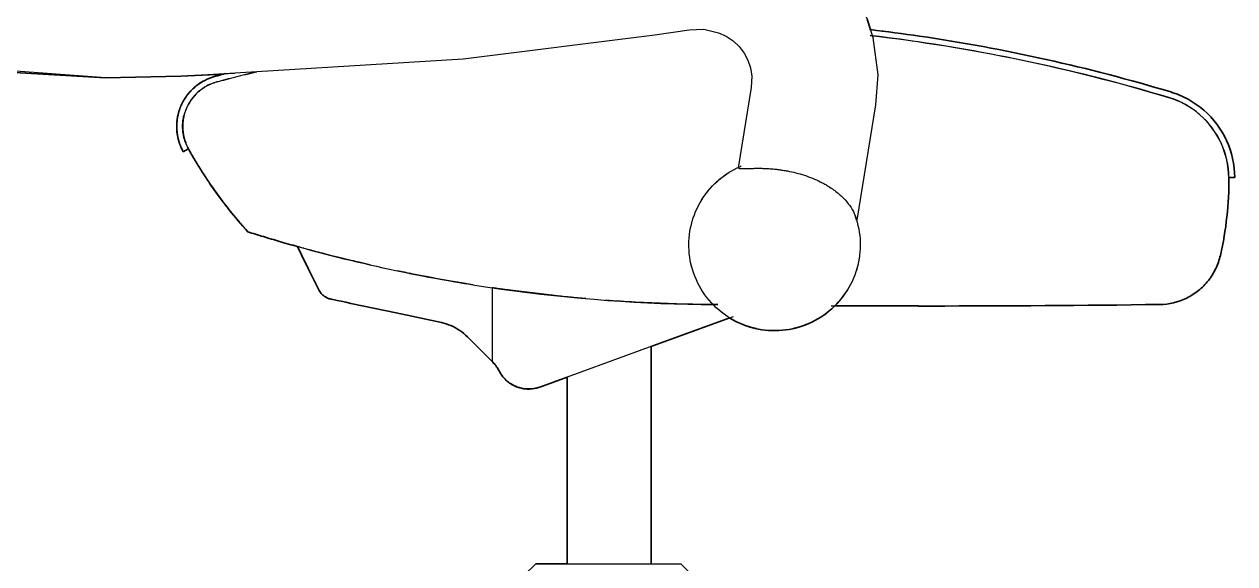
# Model space of a CAD drawing. Header units: millimetres. Extents: x 0 to 2114, y -1173 to 930.
# Drawn here: x 1510.1 to 1875.9, y 210.2 to 373.2 of the extents above; entities that cross this region are included whole.
import ezdxf

# ---------------------------------------------------------------- set-up
doc = ezdxf.new("R2010")
doc.units = ezdxf.units.MM
doc.layers.add('Blocks', color=7, linetype='Continuous')
doc.layers.add('Blocks$Inner', color=7, linetype='Continuous', lineweight=25, true_color=0x007f00)
doc.layers.add('Blocks$Outline', color=7, linetype='Continuous', lineweight=35, true_color=0xff3f3f)

# ---------------------------------------------------------------- blocks, each defined once
blk = doc.blocks.new('Aeron Size A Office Chair Side')
at = {"layer": 'Blocks$Inner'}
for p, q in [((704.24, 326.9), (702.41, 326.89)), ((454.85, 297.97), (472.11, 294.83)), ((480.28, 293.57), (504.64, 290.65)), ((431.61, 290.08), (431.12, 290.18)), ((527.9, 275.95), (527.9, 210.24)), ((487.41, 263.63), (489.67, 263.09)), ((502.5, 210.24), (502.5, 266.63))]:
    blk.add_line(p, q, dxfattribs=at)
for points in [[(536.09, 408.13), (543.57, 408.65), (553.07, 407.7), (562.19, 405.18), (570.66, 401.19), (578.22, 395.85), (584.67, 389.34), (589.81, 381.87), (593.13, 374.77), (594.84, 369.25), (596.32, 357.93), (595.66, 348.9), (589.97, 313.99)], [(385.75, 357.54), (471.04, 362.76), (528.99, 369.99), (539.38, 371.57), (543.78, 371.7), (548.19, 370.68), (550.52, 369.59), (552.62, 368.17), (554.44, 366.46), (555.94, 364.51), (557.09, 362.35), (557.87, 360.05), (558.27, 357.55), (558.11, 354.08), (554.15, 329.8)], [(362.95, 357), (330.38, 359.46), (304.13, 366.39)], [(402.03, 358.35), (385.75, 357.54), (362.95, 357), (335.44, 358.64), (309.42, 365.08)], [(388.07, 335.6), (387.58, 335.33), (387.2, 335.12), (386.83, 334.91), (386.47, 334.71)], [(388.07, 335.6), (387.64, 335.36), (387.3, 335.17), (386.88, 334.94)], [(589.48, 315.43), (589.82, 314.45), (590.11, 313.45), (590.37, 312.45), (590.59, 311.44), (590.76, 310.42), (590.89, 309.39), (590.99, 308.36), (591.04, 307.33), (591.05, 306.56), (591.03, 305.53), (590.97, 304.49), (590.86, 303.46), (590.72, 302.44), (590.53, 301.42), (590.31, 300.41), (590.04, 299.41), (589.73, 298.42), (589.39, 297.44), (589.01, 296.48), (588.58, 295.53), (588.12, 294.61), (587.63, 293.7), (587.09, 292.81), (586.53, 291.94), (585.93, 291.1), (585.29, 290.28), (584.62, 289.49), (583.93, 288.73), (583.2, 287.99), (582.44, 287.28), (581.66, 286.61), (580.84, 285.96), (580.01, 285.35), (579.15, 284.78), (578.27, 284.23), (577.36, 283.73), (576.44, 283.26), (575.5, 282.83), (574.54, 282.43), (573.57, 282.07), (572.58, 281.76), (571.58, 281.48), (570.58, 281.24), (569.56, 281.05), (568.54, 280.89), (567.51, 280.78), (566.47, 280.7), (565.44, 280.67), (564.4, 280.68), (563.37, 280.73), (562.34, 280.83), (561.31, 280.96), (560.29, 281.13), (559.28, 281.35), (558.27, 281.6), (557.28, 281.9), (556.3, 282.23), (555.34, 282.61), (554.39, 283.02), (553.45, 283.47), (552.54, 283.96), (551.65, 284.48), (550.77, 285.04), (549.92, 285.63), (549.1, 286.26), (548.3, 286.91), (547.53, 287.6), (546.78, 288.32), (546.07, 289.07), (545.38, 289.85), (544.73, 290.65), (544.11, 291.48), (543.53, 292.34), (542.98, 293.21), (542.46, 294.11), (541.98, 295.03), (541.54, 295.97), (541.13, 296.92), (540.77, 297.89), (540.44, 298.87), (540.15, 299.87), (539.9, 300.87), (539.7, 301.89), (539.53, 302.91), (539.4, 303.94), (539.32, 304.97), (539.28, 306), (539.27, 306.56), (539.29, 307.6), (539.35, 308.63), (539.46, 309.66), (539.6, 310.69), (539.79, 311.7), (540.01, 312.71), (540.28, 313.72), (540.58, 314.7), (540.93, 315.68), (541.31, 316.64), (541.74, 317.59), (542.2, 318.52), (542.69, 319.42), (543.22, 320.31), (543.79, 321.18), (544.39, 322.02), (545.03, 322.84), (545.7, 323.63), (546.39, 324.4), (547.12, 325.13), (547.88, 325.84), (548.66, 326.51), (549.48, 327.16), (550.31, 327.77), (551.17, 328.35), (552.05, 328.89), (552.96, 329.39), (553.88, 329.86), (554.82, 330.3), (555.1, 330.42)], [(421.02, 306.06), (422.22, 303.59), (424.33, 299.27), (427.31, 293.15)], [(479.81, 293.63), (479.81, 271.35), (479.87, 271.3), (480.02, 271.14)], [(431.12, 290.18), (431.63, 290.07), (432.16, 289.96), (433.01, 289.78), (434.17, 289.53), (435.57, 289.23), (437.11, 288.91), (450.76, 286.01), (464.46, 283.09)], [(552.64, 284.88), (528.39, 276.05), (494.24, 263.63)], [(472.36, 278.8), (476.32, 274.85), (480.02, 271.14), (480.27, 270.89)], [(479.81, 271.35), (479.84, 271.32), (479.93, 271.23)], [(481.28, 269.57), (481.72, 268.82), (482.19, 268.01)], [(494.24, 263.63), (491.99, 263.09), (489.67, 263.09)], [(532.62, 210.24), (536.81, 210.24), (540.36, 206.69), (489.41, 206.69), (492.97, 210.24), (536.81, 210.24)]]:
    blk.add_lwpolyline(points, dxfattribs=at)
at = {"layer": 'Blocks$Inner', "extrusion": (0, 0, -1)}
for centre, radius, start, end in [((-565.16, 306.56), 25.89, 29.9859, 57.9759), ((-565.16, 306.56), 25.89, 344.6747, 347.955), ((-565.16, 306.56), 25.89, 187.5518, 197.8375), ((-549.55, 768.79), 480.25, 279.1885, 281.3786), ((-549.55, 768.79), 480.25, 275.6104, 278.265), ((-565.16, 306.56), 25.89, 281.9384, 288), ((-565.16, 306.56), 25.89, 248.2194, 256.9562), ((-490.83, 273), 9.98, 276.6667, 290), ((-490.83, 273), 9.98, 250, 288.968)]:
    blk.add_arc(centre, radius, start, end, dxfattribs=at)
at = {"layer": 'Blocks$Inner'}
for centre, radius, start, end in [((565.16, 306.56), 25.89, 316.4808, 328.558), ((490.83, 273), 9.98, 236.6667, 290), ((490.83, 273), 9.98, 251.032, 264.0213)]:
    blk.add_arc(centre, radius, start, end, dxfattribs=at)
for points, knots in [([(593.89, 371.63), (598.92, 371.04), (629.7, 366.98), (660.05, 360.23), (684.87, 352.77)], [-0.3414423, -0.3414423, -0.3414423, -0.3414423, -0.2857143, 0, 0, 0, 0]), ([(387.2, 351.17), (387.52, 351.64), (388.12, 352.45), (389.28, 353.66), (390.67, 354.89), (392.8, 356.32), (394.97, 357.2), (396.16, 357.52)], [8, 8, 8, 8, 8.25, 8.375, 8.5, 8.75, 9, 9, 9, 9]), ([(392.94, 356.27), (391.98, 355.77), (390.72, 354.93), (389.34, 353.72), (388.2, 352.54), (387.61, 351.76), (387.3, 351.31)], [-0.75, -0.75, -0.75, -0.75, -0.5, -0.375, -0.25, 0, 0, 0, 0]), ([(387.3, 351.31), (387.13, 351.07), (386.87, 350.68), (386.54, 350.12), (386.34, 349.74), (386.18, 349.44), (386.02, 349.13), (385.88, 348.81), (385.73, 348.48), (385.62, 348.21), (385.53, 347.98), (385.46, 347.8), (385.43, 347.7), (385.41, 347.65), (385.4, 347.62)], [0, 0, 0, 0, 0.0833333, 0.125, 0.1666667, 0.1875, 0.2083333, 0.25, 0.2708333, 0.2916667, 0.3125, 0.3229167, 0.328125, 0.3333333, 0.3333333, 0.3333333, 0.3333333]), ([(684.87, 352.77), (686.7, 352.22), (690.26, 350.72), (696.6, 346.3), (702.5, 338.44), (704.21, 330.76), (704.24, 326.9)], [0, 0, 0, 0, 0.166667, 0.333333, 0.666667, 1, 1, 1, 1]), ([(386.47, 334.71), (386.32, 334.98), (386.06, 335.47), (385.73, 336.22), (385.56, 336.65), (385.46, 336.9), (385.39, 337.1), (385.32, 337.31), (385.22, 337.6), (385.06, 338.13), (384.84, 338.97), (384.67, 339.89), (384.57, 340.66), (384.53, 341.14), (384.5, 341.55), (384.49, 341.97), (384.48, 342.76), (384.53, 343.72), (384.65, 344.66), (384.77, 345.32), (384.87, 345.83), (384.95, 346.15), (385, 346.33), (385.03, 346.45), (385.07, 346.57), (385.11, 346.73), (385.19, 346.99), (385.34, 347.46), (385.54, 348.01), (385.74, 348.49), (385.88, 348.82), (385.97, 349.01), (386.04, 349.16), (386.11, 349.3), (386.21, 349.49), (386.38, 349.82), (386.62, 350.25), (386.91, 350.74), (387.11, 351.03), (387.2, 351.17)], [7, 7, 7, 7, 7.1, 7.15, 7.175, 7.1875, 7.2, 7.2125, 7.225, 7.25, 7.3, 7.35, 7.375, 7.4, 7.4125, 7.425, 7.45, 7.5, 7.525, 7.55, 7.575, 7.5875, 7.59375, 7.6, 7.60625, 7.6125, 7.625, 7.65, 7.7, 7.75, 7.775, 7.7875, 7.8, 7.8125, 7.825, 7.85, 7.9, 7.95, 8, 8, 8, 8]), ([(702.41, 326.89), (702.38, 330.48), (700.78, 337.66), (695.28, 344.98), (689.37, 349.11), (686.05, 350.5), (684.34, 351.02)], [2.827673, 2.827673, 2.827673, 2.827673, 3.161007, 3.49434, 3.661007, 3.827673, 3.827673, 3.827673, 3.827673]), ([(384.95, 346.14), (384.9, 345.95), (384.83, 345.61), (384.74, 345.17), (384.69, 344.85), (384.65, 344.61), (384.61, 344.35), (384.57, 343.97), (384.52, 343.46), (384.5, 343.02), (384.49, 342.8)], [-0.5741414, -0.5741414, -0.5741414, -0.5741414, -0.5416667, -0.5208333, -0.5104167, -0.5, -0.4895833, -0.4791667, -0.4583333, -0.4375, -0.4375, -0.4375, -0.4375]), ([(387.2, 347.37), (387.12, 347.15), (386.97, 346.75), (386.8, 346.16), (386.71, 345.83), (386.66, 345.64), (386.62, 345.48), (386.59, 345.33), (386.54, 345.1), (386.46, 344.69), (386.36, 344.04), (386.3, 343.35), (386.27, 342.81), (386.26, 342.41), (386.27, 342.01), (386.29, 341.46), (386.35, 340.75), (386.45, 340.08), (386.53, 339.65), (386.57, 339.42), (386.62, 339.21), (386.68, 338.95), (386.79, 338.57), (386.97, 337.96), (387.11, 337.55), (387.2, 337.32)], [1, 1, 1, 1, 1.125, 1.1875, 1.21875, 1.234375, 1.25, 1.265625, 1.28125, 1.3125, 1.375, 1.4375, 1.46875, 1.5, 1.53125, 1.5625, 1.625, 1.6875, 1.71875, 1.734375, 1.75, 1.78125, 1.8125, 1.875, 2, 2, 2, 2]), ([(387.3, 337.09), (387.2, 337.32), (387.04, 337.74), (386.84, 338.37), (386.73, 338.77), (386.66, 339.03), (386.61, 339.26), (386.56, 339.5), (386.47, 339.95), (386.36, 340.66), (386.29, 341.4), (386.27, 341.99), (386.26, 342.41), (386.27, 342.82), (386.3, 343.4), (386.37, 344.12), (386.48, 344.81), (386.57, 345.25), (386.62, 345.48), (386.65, 345.59), (386.66, 345.64)], [0, 0, 0, 0, 0.125, 0.1875, 0.21875, 0.25, 0.265625, 0.28125, 0.3125, 0.375, 0.4375, 0.46875, 0.5, 0.53125, 0.5625, 0.625, 0.6875, 0.71875, 0.734375, 0.75, 0.75, 0.75, 0.75]), ([(387.2, 347.23), (387.12, 347.02), (386.98, 346.63), (386.81, 346.05), (386.73, 345.73), (386.69, 345.54), (386.65, 345.39), (386.62, 345.24), (386.57, 345.02), (386.5, 344.62), (386.4, 343.99), (386.34, 343.32), (386.32, 342.79), (386.31, 342.41), (386.32, 342.02), (386.34, 341.49), (386.39, 340.81), (386.48, 340.15), (386.57, 339.68), (386.64, 339.35), (386.71, 339.06), (386.8, 338.68), (386.98, 338.09), (387.12, 337.68), (387.2, 337.46)], [1, 1, 1, 1, 1.125, 1.1875, 1.21875, 1.234375, 1.25, 1.265625, 1.28125, 1.3125, 1.375, 1.4375, 1.46875, 1.5, 1.53125, 1.5625, 1.625, 1.6875, 1.71875, 1.75, 1.78125, 1.8125, 1.875, 2, 2, 2, 2]), ([(387.3, 337.22), (387.21, 337.44), (387.05, 337.86), (386.86, 338.48), (386.76, 338.87), (386.69, 339.13), (386.64, 339.35), (386.59, 339.58), (386.51, 340.02), (386.4, 340.71), (386.34, 341.43), (386.32, 342), (386.31, 342.41), (386.32, 342.81), (386.35, 343.37), (386.41, 344.08), (386.52, 344.74), (386.59, 345.11), (386.61, 345.22)], [-1, -1, -1, -1, -0.875, -0.8125, -0.78125, -0.75, -0.734375, -0.71875, -0.6875, -0.625, -0.5625, -0.53125, -0.5, -0.46875, -0.4375, -0.375, -0.3125, -0.28125, -0.28125, -0.28125, -0.28125]), ([(384.72, 339.64), (384.73, 339.56), (384.76, 339.4), (384.83, 339.09), (384.94, 338.58), (385.11, 337.95), (385.28, 337.4), (385.41, 337.03), (385.49, 336.82), (385.53, 336.72), (385.55, 336.67)], [-0.3333333, -0.3333333, -0.3333333, -0.3333333, -0.3229167, -0.3125, -0.2916667, -0.25, -0.2083333, -0.1875, -0.1770833, -0.1666667, -0.1666667, -0.1666667, -0.1666667]), ([(388.02, 335.58), (388.63, 334.48), (389.63, 332.74), (391.16, 330.22), (392.4, 328.25), (393.77, 326.16), (395.26, 323.97), (396.86, 321.73), (398.52, 319.49), (400.25, 317.27), (402.67, 314.27), (404.62, 312.01), (405.98, 310.51)], [3, 3, 3, 3, 3.166667, 3.25, 3.333333, 3.416667, 3.5, 3.583333, 3.666667, 3.75, 3.833333, 4, 4, 4, 4]), ([(397.31, 321.12), (396.62, 322.07), (395.55, 323.56), (394.16, 325.58), (393.08, 327.21), (392.06, 328.8), (391.11, 330.3), (390.47, 331.36), (390.13, 331.92), (390.07, 332.02)], [0.3938359, 0.3938359, 0.3938359, 0.3938359, 0.5, 0.5625, 0.625, 0.6875, 0.75, 0.8125, 0.8263379, 0.8263379, 0.8263379, 0.8263379]), ([(554.15, 329.8), (554.41, 329.69), (554.92, 329.65), (555.75, 329.63), (556.29, 329.63), (556.72, 329.63), (557.19, 329.64), (557.88, 329.66), (558.83, 329.7), (559.84, 329.72), (560.66, 329.71), (561.47, 329.7), (562.5, 329.66), (563.79, 329.59), (565.1, 329.48), (566.4, 329.33), (567.7, 329.14), (569.47, 328.84), (571.64, 328.36), (574.19, 327.63), (576.66, 326.72), (578.59, 325.85), (580.08, 325.08), (581.85, 324.05), (583.64, 322.82), (585.34, 321.35), (587.6, 319.06), (588.91, 317.01), (589.48, 315.43)], [-1, -1, -1, -1, -0.944444, -0.916667, -0.902778, -0.888889, -0.875, -0.861111, -0.833333, -0.805556, -0.791667, -0.777778, -0.75, -0.722222, -0.694444, -0.666667, -0.638889, -0.611111, -0.555556, -0.5, -0.444444, -0.388889, -0.361111, -0.333333, -0.25, -0.208333, -0.166667, 0, 0, 0, 0]), ([(405.98, 310.51), (403.95, 312.75), (401.66, 315.47), (399.53, 318.19), (399.16, 318.67)], [2, 2, 2, 2, 2.25, 2.3026129, 2.3026129, 2.3026129, 2.3026129]), ([(589.33, 315.85), (589.45, 315.53), (589.6, 315.11), (589.74, 314.7), (589.77, 314.59)], [-0.05555556, -0.05555556, -0.05555556, -0.05555556, -0.02777778, -0.01720984, -0.01720984, -0.01720984, -0.01720984]), ([(589.94, 314.07), (589.93, 314.08), (589.92, 314.11), (589.9, 314.19), (589.86, 314.3), (589.82, 314.44), (589.79, 314.55), (589.76, 314.64), (589.73, 314.72), (589.69, 314.84), (589.61, 315.07), (589.54, 315.28), (589.48, 315.43)], [-0.6666667, -0.6666667, -0.6666667, -0.6666667, -0.625, -0.5833333, -0.5, -0.4166667, -0.375, -0.3333333, -0.2916667, -0.25, -0.1666667, 0, 0, 0, 0]), ([(437.11, 301.89), (436.04, 302.15), (434.55, 302.52), (432.97, 302.91), (432.4, 303.05), (432.16, 303.11)], [1, 1, 1, 1, 1.5, 1.75, 2, 2, 2, 2]), ([(474.01, 294.52), (469.24, 295.28), (461.61, 296.62), (454.04, 298.13), (451.2, 298.72)], [0.4591149, 0.4591149, 0.4591149, 0.4591149, 0.6666667, 0.7918711, 0.7918711, 0.7918711, 0.7918711]), ([(427.31, 293.15), (427.43, 292.91), (427.69, 292.47), (428.05, 292), (428.35, 291.68), (428.58, 291.47), (428.81, 291.27), (429.05, 291.09), (429.29, 290.93), (429.62, 290.73), (430.21, 290.43), (430.76, 290.26), (431.12, 290.18)], [0.2457138, 0.2457138, 0.2457138, 0.2457138, 0.3707138, 0.4957138, 0.5582138, 0.6207138, 0.6832138, 0.7457138, 0.8082138, 0.8707138, 0.9957138, 1.2457138, 1.2457138, 1.2457138, 1.2457138]), ([(483.06, 293.17), (482.47, 293.25), (481.63, 293.37), (480.72, 293.5), (480.04, 293.6), (479.82, 293.63), (479.81, 293.63)], [1, 1, 1, 1, 1.333283, 1.499962, 1.666641, 2, 2, 2, 2]), ([(508.1, 290.34), (506.41, 290.48), (498.03, 291.25), (489.7, 292.24), (483.06, 293.17)], [0.582425, 0.582425, 0.582425, 0.582425, 0.6666667, 1, 1, 1, 1]), ([(431.12, 290.18), (430.76, 290.26), (430.21, 290.43), (429.62, 290.73), (429.29, 290.93), (429.05, 291.09), (428.81, 291.27), (428.58, 291.47), (428.35, 291.68), (428.2, 291.84), (428.13, 291.93)], [0.5008343, 0.5008343, 0.5008343, 0.5008343, 0.7508343, 0.8758343, 0.9383343, 1.0008343, 1.0633343, 1.1258343, 1.1883343, 1.2508343, 1.2508343, 1.2508343, 1.2508343]), ([(542.95, 288.59), (536.36, 288.68), (526.78, 289.01), (517.11, 289.63), (514.11, 289.85)], [0, 0, 0, 0, 0.3333333, 0.4825337, 0.4825337, 0.4825337, 0.4825337]), ([(582.25, 288.2), (592.27, 288.14), (625.39, 288.04), (658.48, 288.26), (681.54, 288.57)], [-1.7167509, -1.7167509, -1.7167509, -1.7167509, -1.5, -1, -1, -1, -1]), ([(494.24, 263.63), (493.51, 263.36), (492, 263), (488.88, 263), (486.64, 263.82), (485.34, 264.67)], [20.3269088, 20.3269088, 20.3269088, 20.3269088, 20.4935966, 20.6602844, 20.9935755, 20.9935755, 20.9935755, 20.9935755])]:
    blk.add_open_spline(points, degree=3, knots=knots, dxfattribs=at)
for points in [[(608.58, 367.9), (603.75, 368.61), (598.89, 369.25), (594.04, 369.82)], [(684.34, 351.02), (654.9, 359.87), (624.64, 366.15), (594.04, 369.77)], [(646.79, 360.87), (634.15, 363.68), (621.4, 366.02), (608.58, 367.9)], [(408.66, 358.84), (406.44, 358.31), (402.1, 357.23), (398.36, 356.26), (396.61, 355.8)], [(408.67, 358.79), (406.45, 358.26), (404.28, 357.72), (402.26, 357.21)], [(684.35, 351.07), (671.97, 354.79), (659.44, 358.06), (646.79, 360.87)], [(396.63, 355.75), (395.34, 355.41), (392.98, 354.38), (390.28, 352.24), (388.32, 349.74), (387.51, 348.05), (387.2, 347.23)], [(396.61, 355.8), (395.33, 355.46), (392.98, 354.43), (391.18, 353.02), (390.4, 352.25)], [(396.16, 357.52), (397.15, 357.78), (398.17, 358.05), (399.25, 358.33)], [(399.25, 358.33), (398.18, 358.05), (397.15, 357.78), (396.16, 357.52)], [(402.26, 357.21), (400.24, 356.7), (398.38, 356.21), (396.63, 355.75)], [(390.4, 352.25), (389.63, 351.48), (388.98, 350.66), (388.45, 349.83)], [(388.39, 349.73), (387.89, 348.94), (387.5, 348.14), (387.2, 347.37)], [(702.46, 326.89), (702.43, 330.49), (700.83, 337.68), (694.22, 346.49), (687.79, 350.03), (684.35, 351.07)], [(387.2, 337.46), (387.31, 337.16), (387.57, 336.55), (387.89, 335.92), (388.07, 335.6)], [(387.2, 337.32), (387.31, 337.05), (387.55, 336.47), (387.86, 335.88), (388.02, 335.58)], [(699.88, 303.39), (700.77, 307.24), (702.08, 315.05), (702.48, 322.95), (702.46, 326.89)], [(589.97, 313.99), (589.96, 313.99), (589.95, 314.01), (589.94, 314.05)], [(405.98, 310.51), (407.51, 310.03), (410.64, 309.06), (413.89, 308.1), (415.54, 307.62)], [(415.54, 307.62), (436.17, 301.63), (478.3, 292.39), (521.38, 288.89), (542.95, 288.59)], [(432.16, 303.11), (430.06, 303.64), (426.44, 304.58), (422.69, 305.6), (421.38, 305.96), (421.02, 306.06)], [(422.9, 305.55), (421.99, 305.79), (421.37, 305.97), (421.02, 306.06)], [(442.03, 300.74), (438.79, 301.48), (435.55, 302.26), (432.32, 303.07)], [(443.17, 300.47), (441.15, 300.93), (439.12, 301.41), (437.11, 301.89)], [(681.54, 288.57), (682.96, 288.58), (685.77, 288.94), (689.78, 290.38), (693.37, 292.68), (696.37, 295.7), (698.63, 299.32), (699.57, 302.01), (699.88, 303.39)], [(479.87, 293.63), (479.83, 293.63), (479.81, 293.63), (479.81, 293.63)], [(504.51, 290.66), (497.35, 291.34), (490.2, 292.17), (483.06, 293.17)], [(689.71, 290.52), (687.18, 289.28), (684.37, 288.6), (681.54, 288.57)], [(542.95, 288.59), (544.65, 288.57), (546.34, 288.54), (548.03, 288.52)], [(547.98, 288.52), (546.3, 288.55), (544.63, 288.57), (542.95, 288.59)], [(464.46, 283.09), (465.45, 282.88), (467.39, 282.27), (470.07, 280.82), (471.64, 279.52), (472.36, 278.8)], [(480.27, 270.89), (480.43, 270.73), (480.77, 270.36), (481.12, 269.86), (481.28, 269.57)], [(482.19, 268.01), (482.31, 267.79), (482.59, 267.35), (482.9, 266.94), (483.06, 266.73)], [(483.06, 266.73), (483.58, 266.09), (484.78, 264.94), (486.94, 263.7), (489.35, 263.03), (491.84, 262.97), (493.47, 263.34), (494.24, 263.63)], [(489.67, 263.09), (488.9, 263.18), (488.14, 263.36), (487.41, 263.63)], [(487.72, 263.52), (488.42, 263.29), (489.15, 263.14), (489.88, 263.07)], [(489.88, 263.07), (489.15, 263.14), (488.42, 263.29), (487.72, 263.52)], [(489.36, 263.13), (488.88, 263.2), (488.4, 263.31), (487.93, 263.45)]]:
    blk.add_open_spline(points, degree=3, dxfattribs=at)
at = {"layer": 'Blocks$Outline'}
for points in [[(593.13, 374.77), (594.11, 371.6)], [(362.95, 357), (335.44, 358.64)], [(385.75, 357.54), (362.95, 357)], [(398.69, 358.18), (385.75, 357.54)], [(386.83, 334.91), (386.47, 334.71)], [(386.88, 334.94), (386.83, 334.91)], [(387.3, 335.17), (386.88, 334.94)], [(387.64, 335.36), (387.3, 335.17)], [(388.02, 335.58), (387.64, 335.36)], [(704.24, 326.9), (702.46, 326.89)], [(422.22, 303.59), (421.02, 306.06)], [(424.33, 299.27), (422.22, 303.59)], [(427.31, 293.15), (424.33, 299.27)], [(431.61, 290.08), (431.12, 290.18)], [(431.63, 290.07), (431.61, 290.08)], [(432.16, 289.96), (431.63, 290.07)], [(433.01, 289.78), (432.16, 289.96)], [(434.17, 289.53), (433.01, 289.78)], [(435.57, 289.23), (434.17, 289.53)], [(437.11, 288.91), (435.57, 289.23)], [(450.76, 286.01), (437.11, 288.91)], [(464.46, 283.09), (450.76, 286.01)], [(580.84, 285.96), (580.01, 285.35)], [(581.66, 286.61), (580.84, 285.96)], [(582.44, 287.28), (581.66, 286.61)], [(583.2, 287.99), (582.44, 287.28)], [(583.4, 288.19), (583.2, 287.99)], [(551.61, 284.5), (528.39, 276.05)], [(551.65, 284.48), (551.61, 284.5)], [(552.54, 283.96), (551.65, 284.48)], [(553.45, 283.47), (552.54, 283.96)], [(554.39, 283.02), (553.45, 283.47)], [(555.34, 282.61), (554.39, 283.02)], [(556.3, 282.23), (555.34, 282.61)], [(557.16, 281.94), (556.3, 282.23)], [(575.5, 282.83), (574.77, 282.52)], [(576.44, 283.26), (575.5, 282.83)], [(577.36, 283.73), (576.44, 283.26)], [(578.27, 284.23), (577.36, 283.73)], [(579.15, 284.78), (578.27, 284.23)], [(580.01, 285.35), (579.15, 284.78)], [(476.32, 274.85), (472.36, 278.8)], [(560.29, 281.13), (559.8, 281.23)], [(561.31, 280.96), (560.29, 281.13)], [(562.34, 280.83), (561.31, 280.96)], [(563.37, 280.73), (562.34, 280.83)], [(564.4, 280.68), (563.37, 280.73)], [(565.44, 280.67), (564.4, 280.68)], [(566.47, 280.7), (565.44, 280.67)], [(567.51, 280.78), (566.47, 280.7)], [(568.54, 280.89), (567.51, 280.78)], [(569.56, 281.05), (568.54, 280.89)], [(570.58, 281.24), (569.56, 281.05)], [(571, 281.34), (570.58, 281.24)], [(479.81, 271.35), (476.32, 274.85)], [(528.39, 276.05), (527.9, 275.87)], [(527.9, 275.87), (527.9, 210.24)], [(479.84, 271.32), (479.81, 271.35)], [(479.93, 271.23), (479.84, 271.32)], [(480.02, 271.14), (479.93, 271.23)], [(480.27, 270.89), (480.02, 271.14)], [(481.72, 268.82), (481.28, 269.57)], [(482.19, 268.01), (481.72, 268.82)], [(502.5, 266.63), (494.24, 263.63)], [(502.5, 210.24), (502.5, 266.63)], [(489.41, 206.69), (492.97, 210.24)], [(492.97, 210.24), (502.5, 210.24)]]:
    blk.add_lwpolyline(points, dxfattribs=at)
for points, knots in [([(594.11, 371.6), (599.07, 371.02), (629.77, 366.97), (660.05, 360.23), (684.87, 352.77)], [-0.3406242, -0.3406242, -0.3406242, -0.3406242, -0.2857143, 0, 0, 0, 0]), ([(387.3, 351.31), (387.61, 351.76), (388.2, 352.54), (389.34, 353.72), (390.72, 354.93), (391.98, 355.77), (392.94, 356.27)], [0, 0, 0, 0, 0.25, 0.375, 0.5, 0.75, 0.75, 0.75, 0.75]), ([(385.4, 347.62), (385.41, 347.65), (385.43, 347.7), (385.46, 347.8), (385.53, 347.98), (385.62, 348.21), (385.73, 348.48), (385.88, 348.81), (386.02, 349.13), (386.18, 349.44), (386.34, 349.74), (386.54, 350.12), (386.84, 350.63), (387.1, 351.02), (387.27, 351.26), (387.3, 351.31)], [-0.3333333, -0.3333333, -0.3333333, -0.3333333, -0.328125, -0.3229167, -0.3125, -0.2916667, -0.2708333, -0.25, -0.2083333, -0.1875, -0.1666667, -0.125, -0.0833333, -0.0155865, 0, 0, 0, 0]), ([(684.87, 352.77), (686.7, 352.22), (690.26, 350.72), (696.6, 346.3), (702.5, 338.44), (704.21, 330.76), (704.24, 326.9)], [0, 0, 0, 0, 0.166667, 0.333333, 0.666667, 1, 1, 1, 1]), ([(384.95, 346.14), (384.95, 346.14), (384.96, 346.16), (384.97, 346.22), (385, 346.33), (385.03, 346.45), (385.07, 346.57), (385.11, 346.73), (385.19, 346.99), (385.29, 347.3), (385.36, 347.53), (385.4, 347.62)], [7.58492438, 7.58492438, 7.58492438, 7.58492438, 7.58492438, 7.5875, 7.59375, 7.6, 7.60625, 7.6125, 7.625, 7.65, 7.67131103, 7.67131103, 7.67131103, 7.67131103]), ([(384.49, 342.8), (384.5, 343.02), (384.52, 343.46), (384.57, 343.97), (384.61, 344.35), (384.65, 344.61), (384.69, 344.85), (384.74, 345.17), (384.83, 345.61), (384.9, 345.95), (384.95, 346.14)], [0.4375, 0.4375, 0.4375, 0.4375, 0.4583333, 0.4791667, 0.4895833, 0.5, 0.5104167, 0.5208333, 0.5416667, 0.5741414, 0.5741414, 0.5741414, 0.5741414]), ([(384.72, 339.64), (384.69, 339.79), (384.64, 340.12), (384.57, 340.66), (384.53, 341.14), (384.5, 341.55), (384.49, 341.97), (384.48, 342.4), (384.49, 342.71), (384.49, 342.8)], [7.3304473, 7.3304473, 7.3304473, 7.3304473, 7.35, 7.375, 7.4, 7.4125, 7.425, 7.45, 7.4592386, 7.4592386, 7.4592386, 7.4592386]), ([(385.55, 336.67), (385.53, 336.72), (385.49, 336.82), (385.41, 337.03), (385.28, 337.4), (385.11, 337.95), (384.94, 338.58), (384.83, 339.09), (384.76, 339.4), (384.73, 339.56), (384.72, 339.64)], [0.1666667, 0.1666667, 0.1666667, 0.1666667, 0.1770833, 0.1875, 0.2083333, 0.25, 0.2916667, 0.3125, 0.3229167, 0.3333333, 0.3333333, 0.3333333, 0.3333333]), ([(386.47, 334.71), (386.32, 334.98), (386.06, 335.47), (385.73, 336.21), (385.59, 336.56), (385.55, 336.67)], [7, 7, 7, 7, 7.1, 7.15, 7.172308, 7.172308, 7.172308, 7.172308]), ([(390.07, 332.02), (390.06, 332.05), (389.31, 333.3), (388.63, 334.48), (388.02, 335.58)], [-3.1699411, -3.1699411, -3.1699411, -3.1699411, -3.1666667, -3, -3, -3, -3]), ([(397.31, 321.12), (396.62, 322.07), (395.55, 323.56), (394.16, 325.58), (393.08, 327.21), (392.06, 328.8), (391.11, 330.3), (390.47, 331.36), (390.13, 331.92), (390.07, 332.02)], [0.3938359, 0.3938359, 0.3938359, 0.3938359, 0.5, 0.5625, 0.625, 0.6875, 0.75, 0.8125, 0.8263379, 0.8263379, 0.8263379, 0.8263379]), ([(399.16, 318.67), (398.95, 318.94), (398.33, 319.76), (397.71, 320.58), (397.31, 321.12)], [-3.69764652, -3.69764652, -3.69764652, -3.69764652, -3.66666667, -3.60608236, -3.60608236, -3.60608236, -3.60608236]), ([(405.98, 310.51), (403.95, 312.75), (401.66, 315.47), (399.53, 318.19), (399.16, 318.67)], [0, 0, 0, 0, 0.25, 0.3026129, 0.3026129, 0.3026129, 0.3026129]), ([(431.12, 290.18), (430.76, 290.26), (430.21, 290.43), (429.62, 290.73), (429.29, 290.93), (429.05, 291.09), (428.81, 291.27), (428.58, 291.47), (428.35, 291.68), (428.2, 291.84), (428.13, 291.93)], [0.5008343, 0.5008343, 0.5008343, 0.5008343, 0.7508343, 0.8758343, 0.9383343, 1.0008343, 1.0633343, 1.1258343, 1.1883343, 1.2508343, 1.2508343, 1.2508343, 1.2508343]), ([(681.54, 288.57), (658.48, 288.26), (625.77, 288.04), (593.04, 288.14), (583.4, 288.19)], [-1, -1, -1, -1, -0.5, -0.2915701, -0.2915701, -0.2915701, -0.2915701]), ([(487.72, 263.52), (487.68, 263.53), (487.57, 263.57), (487.47, 263.61), (487.27, 263.68), (486.55, 263.96), (485.68, 264.42), (484.33, 265.37), (483.58, 266.09), (483.06, 266.73)], [-23.4636443, -23.4636443, -23.4636443, -23.4636443, -23.4519997, -23.4374723, -23.4373769, -23.4, -23.2497639, -23.2, -23, -23, -23, -23]), ([(494.24, 263.63), (493.51, 263.36), (492.7, 263.17), (491.24, 263.01), (490.53, 263.01), (489.88, 263.07), (489.88, 263.07)], [-24, -24, -24, -24, -23.8126292, -23.8, -23.6423315, -23.6423315, -23.6423315, -23.6423315, -23.6423315]), ([(489.88, 263.07), (489.85, 263.07), (489.78, 263.08), (489.61, 263.1), (489.46, 263.12), (489.36, 263.13)], [-0.66666667, -0.66666667, -0.66666667, -0.66666667, -0.65963769, -0.65061096, -0.62718891, -0.62718891, -0.62718891, -0.62718891])]:
    blk.add_open_spline(points, degree=3, knots=knots, dxfattribs=at)
for points in [[(392.94, 356.27), (393.9, 356.77), (394.98, 357.2), (396.16, 357.52)], [(396.16, 357.52), (396.97, 357.73), (397.82, 357.95), (398.69, 358.18)], [(702.46, 326.89), (702.48, 322.95), (702.08, 315.05), (700.77, 307.24), (699.88, 303.39)], [(415.54, 307.62), (413.89, 308.1), (410.64, 309.06), (407.51, 310.03), (405.98, 310.51)], [(421.02, 306.06), (419.19, 306.57), (417.36, 307.09), (415.54, 307.62)], [(699.88, 303.39), (699.57, 302.01), (698.63, 299.32), (696.37, 295.7), (693.37, 292.68), (690.98, 291.15), (689.71, 290.52)], [(428.13, 291.93), (427.98, 292.1), (427.69, 292.47), (427.43, 292.91), (427.31, 293.15)], [(689.71, 290.52), (687.18, 289.28), (684.37, 288.6), (681.54, 288.57)], [(472.36, 278.8), (471.64, 279.52), (470.07, 280.82), (467.39, 282.27), (465.45, 282.88), (464.46, 283.09)], [(481.28, 269.57), (481.12, 269.86), (480.77, 270.36), (480.43, 270.73), (480.27, 270.89)], [(483.06, 266.73), (482.9, 266.94), (482.59, 267.35), (482.31, 267.79), (482.19, 268.01)], [(487.93, 263.45), (487.86, 263.47), (487.79, 263.5), (487.72, 263.52)], [(489.36, 263.13), (488.88, 263.2), (488.4, 263.31), (487.93, 263.45)]]:
    blk.add_open_spline(points, degree=3, dxfattribs=at)
for points, weights, knots in [([(559.8, 281.23), (559.54, 281.29), (558.77, 281.47), (557.77, 281.74), (557.22, 281.92), (557.16, 281.94)], [1, 0.999724426705, 0.999237028325, 0.999395771607, 0.999934446953, 0.999999982721], [0, 0, 0, 0.539629, 1.57505, 2.610636, 2.73897, 2.73897, 2.73897]), ([(574.77, 282.52), (574.65, 282.47), (574.06, 282.24), (573.08, 281.91), (572.09, 281.61), (571.29, 281.41), (571, 281.34)], [0.999999970897, 0.999821767921, 0.998996804168, 0.998459471356, 0.998721227623, 0.999558926028, 1], [0, 0, 0, 0.242169, 1.277861, 2.312996, 3.348402, 3.947794, 3.947794, 3.947794])]:
    blk.add_rational_spline(points, weights, degree=2, knots=knots, dxfattribs=at)

msp = doc.modelspace()

# ---------------------------------------------------------------- block references
at = {"layer": 'Blocks'}
msp.add_blockref('Aeron Size A Office Chair Side', (1171.71, 0), dxfattribs=at)

doc.saveas('drawing.dxf')
